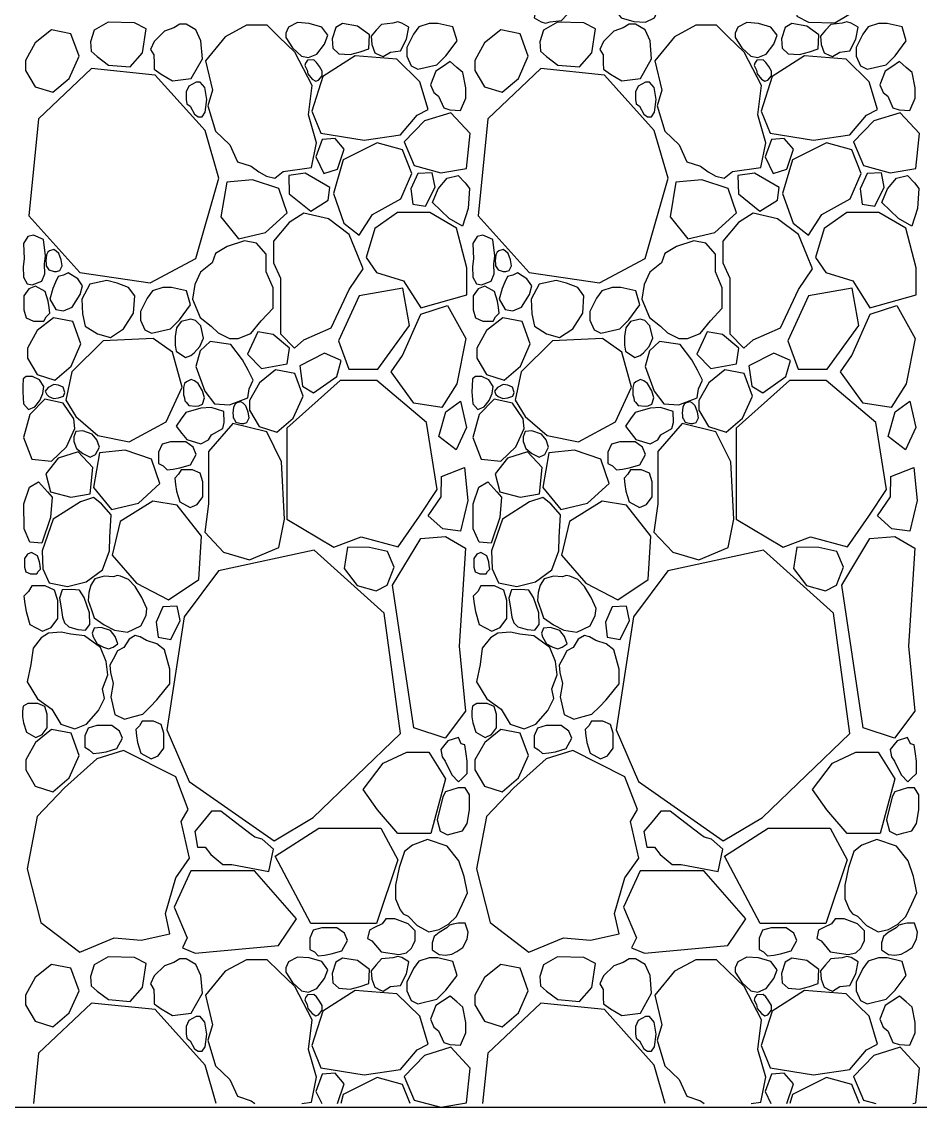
# Model space of a CAD drawing. Header units: millimetres. Extents: x 10227 to 13232, y 2 to 9351.
# Drawn here: x 11478.7 to 11655.2, y 6530.6 to 6743.6 of the extents above; entities that cross this region are included whole.
import ezdxf

# ---------------------------------------------------------------- set-up
doc = ezdxf.new("R2010")
doc.units = ezdxf.units.MM
doc.layers.add('A-WALL-FULL-EXTR', color=1, linetype='Continuous')
doc.layers.add('RETINO', color=20, linetype='Continuous')

msp = doc.modelspace()

# ---------------------------------------------------------------- linework, layer by layer
at = {"layer": 'A-WALL-FULL-EXTR', "ltscale": 0.1}
msp.add_line((11308.18, 6530.6), (12008.18, 6530.6), dxfattribs=at)
at = {"layer": 'RETINO'}
for points in [[(11582.96, 6749.28), (11580.99, 6749.03), (11579.82, 6746.77), (11579.34, 6744.42), (11580.71, 6743.59), (11581.55, 6743.34), (11582.49, 6743.61), (11584.75, 6743.84), (11585.76, 6744.98), (11586.75, 6746.19), (11586.61, 6747.82), (11586.05, 6749.4), (11584.92, 6749.94), (11584.42, 6750.16), (11582.96, 6749.28)], [(11602.18, 6748.44), (11600.42, 6750.11), (11599.07, 6750.37), (11597.4, 6749.67), (11595.9, 6747.71), (11595.29, 6745.94), (11596.47, 6744.37), (11598.95, 6743.65), (11601.22, 6743.51), (11602.97, 6744.38), (11603.53, 6745.6), (11603.5, 6746.45), (11602.18, 6748.44)], [(11631.67, 6749.44), (11630.96, 6744.74), (11633.23, 6743.56), (11638.39, 6743.43)], [(11638.39, 6743.43), (11641.14, 6745.01)], [(11495.71, 6743.52), (11492.96, 6741.94)], [(11502.43, 6737.51), (11503.14, 6742.21), (11500.87, 6743.39), (11495.71, 6743.52)], [(11508.34, 6732.03), (11512.02, 6732.49), (11514.2, 6736.36), (11513.92, 6739.85), (11512.94, 6742.03), (11511.03, 6743.14), (11509.78, 6743.12), (11508.61, 6742.44), (11506.75, 6741.74), (11504.76, 6739.77), (11504.05, 6738.2), (11504.67, 6737.14), (11504.71, 6735.46), (11504.74, 6734.31), (11506.09, 6733.31), (11508.34, 6732.03)], [(11530.07, 6714.24), (11535.62, 6715.01), (11536.6, 6719.88), (11535.03, 6725.35), (11535.76, 6731.13), (11532.36, 6737.67), (11529.24, 6740.69), (11526.92, 6742.93), (11522.85, 6742.93), (11518.68, 6740.69), (11514.8, 6735.97), (11516.17, 6730.19), (11515.26, 6727.15), (11516.78, 6722.13), (11519.59, 6719.47), (11521.13, 6716.16), (11523.77, 6715.29), (11525.29, 6714.15), (11526.81, 6713.34), (11528.43, 6712.95), (11530.07, 6714.24)], [(11531.92, 6738.51), (11533.69, 6736.84), (11535.03, 6736.58), (11536.7, 6737.28), (11538.21, 6739.24), (11538.81, 6741), (11537.63, 6742.58), (11535.15, 6743.3), (11532.88, 6743.44), (11531.13, 6742.57), (11530.57, 6741.35), (11530.6, 6740.5), (11531.92, 6738.51)], [(11540.42, 6742.5), (11539.68, 6740.26), (11539.83, 6738.42)], [(11541.73, 6743.25), (11540.42, 6742.5)], [(11546.86, 6738.3), (11547.05, 6741.04), (11544.66, 6742.77), (11541.73, 6743.25)], [(11551.14, 6737.67), (11553.11, 6737.92), (11554.29, 6740.18), (11554.76, 6742.53), (11553.39, 6743.36), (11552.56, 6743.6), (11551.62, 6743.34), (11549.35, 6743.11), (11548.34, 6741.97), (11547.35, 6740.76), (11547.5, 6739.13), (11548.05, 6737.55), (11549.18, 6737.01), (11549.68, 6736.79), (11551.14, 6737.67)], [(11556.53, 6734.31), (11560.23, 6735.19), (11562.03, 6736.95), (11564.21, 6739.87), (11563.37, 6742.6), (11560.46, 6743.3), (11558.75, 6743.3), (11556.72, 6742.64), (11555.65, 6741.2), (11554.37, 6738.55), (11554.37, 6736.86), (11555.21, 6734.94), (11556.53, 6734.31)], [(11583.94, 6743.52), (11581.19, 6741.94)], [(11590.66, 6737.51), (11591.37, 6742.21), (11589.1, 6743.39), (11583.94, 6743.52)], [(11596.57, 6732.03), (11600.25, 6732.49), (11602.42, 6736.36), (11602.15, 6739.85), (11601.17, 6742.03), (11599.25, 6743.14), (11598.01, 6743.12), (11596.84, 6742.44), (11594.98, 6741.74), (11592.99, 6739.77), (11592.28, 6738.2), (11592.89, 6737.14), (11592.93, 6735.46), (11592.96, 6734.31), (11594.32, 6733.31), (11596.57, 6732.03)], [(11618.3, 6714.24), (11623.85, 6715.01), (11624.83, 6719.88), (11623.26, 6725.35), (11623.98, 6731.13), (11620.58, 6737.67), (11617.46, 6740.69), (11615.14, 6742.93), (11611.08, 6742.93), (11606.9, 6740.69), (11603.03, 6735.97), (11604.4, 6730.19), (11603.49, 6727.15), (11605, 6722.13), (11607.81, 6719.47), (11609.35, 6716.16), (11611.99, 6715.29), (11613.51, 6714.15), (11615.03, 6713.34), (11616.66, 6712.95), (11618.3, 6714.24)], [(11620.15, 6738.51), (11621.91, 6736.84), (11623.26, 6736.58), (11624.93, 6737.28), (11626.43, 6739.24), (11627.04, 6741), (11625.86, 6742.58), (11623.38, 6743.3), (11621.11, 6743.44), (11619.36, 6742.57), (11618.8, 6741.35), (11618.83, 6740.5), (11620.15, 6738.51)], [(11628.65, 6742.5), (11627.9, 6740.26), (11628.05, 6738.42)], [(11629.96, 6743.25), (11628.65, 6742.5)], [(11635.09, 6738.3), (11635.28, 6741.04), (11632.88, 6742.77), (11629.96, 6743.25)], [(11639.37, 6737.67), (11641.34, 6737.92), (11642.51, 6740.18), (11642.99, 6742.53), (11641.62, 6743.36), (11640.78, 6743.6), (11639.84, 6743.34), (11637.58, 6743.11), (11636.57, 6741.97), (11635.58, 6740.76), (11635.72, 6739.13), (11636.28, 6737.55), (11637.4, 6737.01), (11637.91, 6736.79), (11639.37, 6737.67)], [(11644.76, 6734.31), (11648.46, 6735.19), (11650.26, 6736.95), (11652.43, 6739.87), (11651.6, 6742.6), (11648.69, 6743.3), (11646.98, 6743.3), (11644.95, 6742.64), (11643.88, 6741.2), (11642.59, 6738.55), (11642.59, 6736.86), (11643.44, 6734.94), (11644.76, 6734.31)], [(11481.36, 6730.87), (11484.84, 6729.77), (11488.04, 6732.51), (11489.98, 6736.88), (11488.39, 6741.28), (11484.58, 6742.02), (11481.4, 6739.47), (11479.49, 6736.03), (11479.49, 6734.08), (11481.36, 6730.87)], [(11492.96, 6741.94), (11492.21, 6739.7), (11492.36, 6737.85)], [(11569.58, 6730.87), (11573.07, 6729.77), (11576.26, 6732.51), (11578.21, 6736.88), (11576.62, 6741.28), (11572.8, 6742.02), (11569.62, 6739.47), (11567.72, 6736.03), (11567.72, 6734.08), (11569.58, 6730.87)], [(11581.19, 6741.94), (11580.44, 6739.7), (11580.59, 6737.85)], [(11539.83, 6738.42), (11541.01, 6737.35)], [(11541.01, 6737.35), (11543.22, 6737.18), (11545.22, 6737.7), (11546.86, 6738.3)], [(11628.05, 6738.42), (11629.24, 6737.35)], [(11629.24, 6737.35), (11631.45, 6737.18), (11633.44, 6737.7), (11635.09, 6738.3)], [(11492.36, 6737.85), (11493.55, 6736.78)], [(11493.55, 6736.78), (11495.76, 6735.12), (11500.02, 6734.79), (11502.43, 6737.51)], [(11534.93, 6733.37), (11535.75, 6732.38), (11536.46, 6731.95), (11536.98, 6732.14), (11537.72, 6733.03), (11537.72, 6733.95), (11537.23, 6734.83), (11536.62, 6735.65), (11536.1, 6736.12), (11534.83, 6736.07), (11534.45, 6735.51), (11534.34, 6735.04), (11534.77, 6734.15), (11534.93, 6733.37)], [(11535.73, 6726.09), (11537.46, 6721.77), (11545.96, 6720.36), (11553.09, 6721.42), (11556.38, 6725.27), (11558.55, 6726.39), (11556.91, 6731.85), (11552.4, 6736.25), (11544.18, 6736.9), (11537.85, 6732.89), (11535.73, 6726.09)], [(11580.59, 6737.85), (11581.77, 6736.78)], [(11581.77, 6736.78), (11583.99, 6735.12), (11588.25, 6734.79), (11590.66, 6737.51)], [(11623.15, 6733.37), (11623.97, 6732.38), (11624.68, 6731.95), (11625.21, 6732.14), (11625.94, 6733.03), (11625.94, 6733.95), (11625.45, 6734.83), (11624.84, 6735.65), (11624.33, 6736.12), (11623.06, 6736.07), (11622.68, 6735.51), (11622.57, 6735.04), (11623, 6734.15), (11623.15, 6733.37)], [(11623.96, 6726.09), (11625.68, 6721.77), (11634.19, 6720.36), (11641.32, 6721.42), (11644.6, 6725.27), (11646.78, 6726.39), (11645.14, 6731.85), (11640.63, 6736.25), (11632.41, 6736.9), (11626.08, 6732.89), (11623.96, 6726.09)], [(11514.72, 6722.29), (11504.91, 6733.16), (11492.46, 6734.43), (11482, 6724.59), (11480.1, 6705.54), (11490.14, 6694.42), (11503.96, 6692.41), (11512.95, 6697.15), (11517.41, 6712.94), (11514.72, 6722.29)], [(11564.89, 6726.19), (11565.94, 6728.63), (11565.94, 6730.63), (11565.34, 6733.67), (11564.18, 6734.67), (11562.89, 6735.79), (11561.35, 6734.79), (11560.05, 6733.95), (11558.99, 6731.27), (11559.66, 6729.71), (11560.59, 6729.03), (11561.59, 6726.73), (11562.77, 6726.32), (11564.89, 6726.19)], [(11602.94, 6722.29), (11593.14, 6733.16), (11580.69, 6734.43), (11570.23, 6724.59), (11568.33, 6705.54), (11578.36, 6694.42), (11592.19, 6692.41), (11601.18, 6697.15), (11605.64, 6712.94), (11602.94, 6722.29)], [(11653.12, 6726.19), (11654.17, 6728.63), (11654.17, 6730.63), (11653.57, 6733.67), (11652.41, 6734.67), (11651.12, 6735.79), (11649.57, 6734.79), (11648.27, 6733.95), (11647.22, 6731.27), (11647.89, 6729.71), (11648.82, 6729.03), (11649.81, 6726.73), (11651, 6726.32), (11653.12, 6726.19)], [(11511.78, 6727.04), (11512.67, 6725.49), (11513.38, 6724.98), (11514.18, 6724.98), (11514.75, 6725.89), (11515.09, 6728.35), (11514.69, 6730.73), (11513.78, 6731.79), (11512.98, 6731.79), (11511.52, 6731.01), (11511.01, 6729.84), (11511.01, 6728.38), (11511.15, 6727.54), (11511.78, 6727.04)], [(11600.01, 6727.04), (11600.89, 6725.49), (11601.61, 6724.98), (11602.41, 6724.98), (11602.98, 6725.89), (11603.32, 6728.35), (11602.92, 6730.73), (11602.01, 6731.79), (11601.21, 6731.79), (11599.75, 6731.01), (11599.24, 6729.84), (11599.24, 6728.38), (11599.38, 6727.54), (11600.01, 6727.04)], [(11561.06, 6714), (11566.08, 6714.84), (11566.79, 6721.66), (11563.01, 6725.77), (11557.81, 6724.15), (11553.86, 6720.04), (11555.79, 6715.4), (11561.06, 6714)], [(11649.29, 6714), (11654.31, 6714.84), (11655.02, 6721.66), (11651.23, 6725.77), (11646.04, 6724.15), (11642.08, 6720.04), (11644.02, 6715.4), (11649.29, 6714)], [(11540.25, 6720.7), (11537.73, 6720.49), (11536.51, 6717.12), (11538.05, 6713.85), (11540.75, 6714.67), (11542.07, 6718.63), (11540.25, 6720.7)], [(11547.63, 6705.79), (11553.15, 6708.9), (11555.34, 6713.85), (11553.5, 6718.46), (11548.55, 6719.84), (11541.88, 6716.5), (11539.93, 6709.94), (11542, 6704.07), (11544.99, 6701.76), (11547.63, 6705.79)], [(11628.47, 6720.7), (11625.96, 6720.49), (11624.73, 6717.12), (11626.28, 6713.85), (11628.98, 6714.67), (11630.29, 6718.63), (11628.47, 6720.7)], [(11635.86, 6705.79), (11641.38, 6708.9), (11643.56, 6713.85), (11641.72, 6718.46), (11636.78, 6719.84), (11630.11, 6716.5), (11628.15, 6709.94), (11630.22, 6704.07), (11633.21, 6701.76), (11635.86, 6705.79)], [(11524.05, 6712.62), (11518.98, 6712.11), (11517.82, 6705.35), (11521.32, 6701), (11526.61, 6702.27), (11530.83, 6706.11), (11529.21, 6710.87), (11524.05, 6712.62)], [(11538.91, 6708.6), (11539.22, 6711.1), (11534.4, 6713.92), (11531.16, 6713.42), (11531.22, 6709.84), (11535.47, 6706.43), (11538.91, 6708.6)], [(11555.54, 6707.84), (11558.03, 6707.44), (11559.89, 6711.15), (11559.31, 6713.97), (11556.49, 6713.81), (11555.16, 6710.83), (11555.54, 6707.84)], [(11566.37, 6706.94), (11565.29, 6703.5), (11562.67, 6704.99), (11559.42, 6708.16), (11560.5, 6710.83), (11562.26, 6712.91), (11564.43, 6713.45), (11565.78, 6712), (11566.68, 6710.91), (11566.37, 6706.94)], [(11612.27, 6712.62), (11607.2, 6712.11), (11606.04, 6705.35), (11609.55, 6701), (11614.84, 6702.27), (11619.06, 6706.11), (11617.44, 6710.87), (11612.27, 6712.62)], [(11627.14, 6708.6), (11627.45, 6711.1), (11622.62, 6713.92), (11619.38, 6713.42), (11619.45, 6709.84), (11623.7, 6706.43), (11627.14, 6708.6)], [(11643.77, 6707.84), (11646.26, 6707.44), (11648.11, 6711.15), (11647.54, 6713.97), (11644.72, 6713.81), (11643.39, 6710.83), (11643.77, 6707.84)], [(11654.6, 6706.94), (11653.51, 6703.5), (11650.89, 6704.99), (11647.64, 6708.16), (11648.73, 6710.83), (11650.49, 6712.91), (11652.66, 6713.45), (11654.01, 6712), (11654.91, 6710.91), (11654.6, 6706.94)], [(11534.11, 6681.23), (11539.48, 6683.54), (11543.02, 6691.1), (11545.81, 6695.12), (11544.65, 6697.91), (11543.01, 6701.86), (11538.94, 6704.92), (11534.11, 6706.08), (11531.25, 6704.24), (11528.19, 6700.57), (11528.19, 6696.28), (11529.55, 6693.28), (11529.55, 6690.28), (11529.55, 6685.31), (11529.55, 6682.39), (11532.27, 6679.59), (11534.11, 6681.23)], [(11553.73, 6692.79), (11557.07, 6687.48), (11566.13, 6690), (11566.13, 6695.32), (11564.08, 6703.09), (11558.84, 6706.16), (11552.5, 6706.16), (11548.08, 6703.02), (11546.37, 6697.36), (11548.42, 6694.43), (11553.73, 6692.79)], [(11622.33, 6681.23), (11627.71, 6683.54), (11631.24, 6691.1), (11634.03, 6695.12), (11632.88, 6697.91), (11631.24, 6701.86), (11627.16, 6704.92), (11622.33, 6706.08), (11619.48, 6704.24), (11616.42, 6700.57), (11616.42, 6696.28), (11617.78, 6693.28), (11617.78, 6690.28), (11617.78, 6685.31), (11617.78, 6682.39), (11620.5, 6679.59), (11622.33, 6681.23)], [(11641.96, 6692.79), (11645.29, 6687.48), (11654.35, 6690), (11654.35, 6695.32), (11652.31, 6703.09), (11647.06, 6706.16), (11640.73, 6706.16), (11636.3, 6703.02), (11634.6, 6697.36), (11636.64, 6694.43), (11641.96, 6692.79)], [(11479, 6695.59), (11479.11, 6693.51), (11479.81, 6692.22), (11480.77, 6692.02), (11482.7, 6692.73), (11483.28, 6694.12), (11483.19, 6696.06), (11483.38, 6697.7), (11483.02, 6700.87), (11481.04, 6701.76), (11479.96, 6701.49), (11479.1, 6700.11), (11479.22, 6697.07), (11479, 6695.59)], [(11513.76, 6685.58), (11515.92, 6683.87), (11517.33, 6682.58), (11519.55, 6681.49), (11521.24, 6681.49), (11523.7, 6682.42), (11525.75, 6684.92), (11528.08, 6687.44), (11528.08, 6691.39), (11526.72, 6694.56), (11526.72, 6697.99), (11524.85, 6700.18), (11522.46, 6700.62), (11519.06, 6699.51), (11516.8, 6698.12), (11516.14, 6696.28), (11513.86, 6694.48), (11512.75, 6692.07), (11512.26, 6689.17), (11513.76, 6685.58)], [(11567.22, 6695.59), (11567.34, 6693.51), (11568.03, 6692.22), (11569, 6692.02), (11570.92, 6692.73), (11571.51, 6694.12), (11571.42, 6696.06), (11571.6, 6697.7), (11571.24, 6700.87), (11569.26, 6701.76), (11568.19, 6701.49), (11567.33, 6700.11), (11567.44, 6697.07), (11567.22, 6695.59)], [(11601.98, 6685.58), (11604.15, 6683.87), (11605.56, 6682.58), (11607.78, 6681.49), (11609.47, 6681.49), (11611.93, 6682.42), (11613.98, 6684.92), (11616.3, 6687.44), (11616.3, 6691.39), (11614.95, 6694.56), (11614.95, 6697.99), (11613.08, 6700.18), (11610.69, 6700.62), (11607.29, 6699.51), (11605.02, 6698.12), (11604.37, 6696.28), (11602.08, 6694.48), (11600.98, 6692.07), (11600.49, 6689.17), (11601.98, 6685.58)], [(11484.03, 6694.93), (11485.08, 6694.64), (11485.57, 6694.64), (11486.21, 6694.82), (11486.65, 6695.74), (11486.48, 6696.88), (11486.01, 6698.14), (11485.5, 6698.62), (11485.01, 6698.9), (11484.21, 6698.69), (11483.87, 6698.42), (11483.59, 6697.86), (11483.52, 6697.25), (11483.45, 6696.68), (11483.52, 6696.19), (11483.52, 6695.73), (11483.68, 6695.51), (11484.03, 6694.93)], [(11572.26, 6694.93), (11573.3, 6694.64), (11573.8, 6694.64), (11574.44, 6694.82), (11574.88, 6695.74), (11574.71, 6696.88), (11574.24, 6698.14), (11573.72, 6698.62), (11573.24, 6698.9), (11572.44, 6698.69), (11572.1, 6698.42), (11571.82, 6697.86), (11571.75, 6697.25), (11571.68, 6696.68), (11571.75, 6696.19), (11571.75, 6695.73), (11571.9, 6695.51), (11572.26, 6694.93)], [(11484.85, 6691.3), (11484.28, 6689.2), (11485.41, 6687.16), (11486.92, 6686.92), (11488.63, 6687.6), (11490.2, 6690.1), (11490.66, 6691.8), (11489.72, 6693.2), (11487.86, 6694.37), (11486.95, 6693.89), (11485.9, 6693.63), (11485.36, 6692.51), (11484.85, 6691.3)], [(11573.08, 6691.3), (11572.51, 6689.2), (11573.64, 6687.16), (11575.15, 6686.92), (11576.85, 6687.6), (11578.43, 6690.1), (11578.88, 6691.8), (11577.94, 6693.2), (11576.08, 6694.37), (11575.18, 6693.89), (11574.13, 6693.63), (11573.59, 6692.51), (11573.08, 6691.3)], [(11483.93, 6688.76), (11483.35, 6690.69), (11481.45, 6691.74), (11480.15, 6691.18), (11479.14, 6689.81), (11479.14, 6687.07), (11479.62, 6685.5), (11481.05, 6684.87), (11483.08, 6684.87), (11483.56, 6685.69), (11484.25, 6686.41), (11484.13, 6687.56), (11483.93, 6688.76)], [(11498.73, 6683.37), (11500.7, 6686.46), (11500.91, 6689.86), (11499.71, 6691.44), (11497.49, 6692.35), (11495.45, 6692.83), (11492.12, 6692.13), (11490.54, 6689.21), (11490.69, 6686.31), (11491.21, 6683.85), (11493.59, 6682.4), (11496.14, 6681.65), (11498.73, 6683.37)], [(11504.23, 6682.5), (11507.92, 6683.38), (11509.73, 6685.14), (11511.9, 6688.05), (11511.07, 6690.79), (11508.16, 6691.49), (11506.44, 6691.49), (11504.42, 6690.83), (11503.35, 6689.39), (11502.06, 6686.74), (11502.06, 6685.05), (11502.91, 6683.13), (11504.23, 6682.5)], [(11542.97, 6675.45), (11548.69, 6675.45), (11554.87, 6683.98), (11553.57, 6691.33), (11545.02, 6689.82), (11540.94, 6681)], [(11572.16, 6688.76), (11571.57, 6690.69), (11569.68, 6691.74), (11568.38, 6691.18), (11567.36, 6689.81), (11567.36, 6687.07), (11567.85, 6685.5), (11569.28, 6684.87), (11571.31, 6684.87), (11571.79, 6685.69), (11572.48, 6686.41), (11572.35, 6687.56), (11572.16, 6688.76)], [(11586.96, 6683.37), (11588.93, 6686.46), (11589.14, 6689.86), (11587.94, 6691.44), (11585.72, 6692.35), (11583.68, 6692.83), (11580.34, 6692.13), (11578.77, 6689.21), (11578.92, 6686.31), (11579.44, 6683.85), (11581.81, 6682.4), (11584.36, 6681.65), (11586.96, 6683.37)], [(11592.45, 6682.5), (11596.15, 6683.38), (11597.95, 6685.14), (11600.13, 6688.05), (11599.3, 6690.79), (11596.38, 6691.49), (11594.67, 6691.49), (11592.64, 6690.83), (11591.57, 6689.39), (11590.29, 6686.74), (11590.29, 6685.05), (11591.13, 6683.13), (11592.45, 6682.5)], [(11631.19, 6675.45), (11636.92, 6675.45), (11643.09, 6683.98), (11641.79, 6691.33), (11633.25, 6689.82), (11629.17, 6681)], [(11555.73, 6668.74), (11551.3, 6674.91), (11553.52, 6678.1), (11557.12, 6686.22), (11562.35, 6687.96), (11565.96, 6681.45), (11564.16, 6672.56)], [(11643.96, 6668.74), (11639.52, 6674.91), (11641.75, 6678.1), (11645.35, 6686.22), (11650.58, 6687.96), (11654.18, 6681.45), (11652.38, 6672.56)], [(11481.74, 6674.4), (11485.23, 6673.29), (11488.42, 6676.03), (11490.37, 6680.4), (11488.78, 6684.8), (11484.96, 6685.54), (11481.79, 6683), (11479.88, 6679.55), (11479.88, 6677.6), (11481.74, 6674.4)], [(11514.45, 6681.54), (11513.87, 6683.92), (11512.85, 6684.98), (11511.95, 6685.27), (11510.05, 6684.8), (11509.11, 6683.56), (11508.87, 6681.86), (11508.87, 6680.13), (11509.09, 6678.97), (11510.86, 6677.74), (11511.94, 6678.12), (11512.58, 6678.64), (11513.69, 6679.87), (11514.45, 6681.54)], [(11569.97, 6674.4), (11573.46, 6673.29), (11576.65, 6676.03), (11578.59, 6680.4), (11577, 6684.8), (11573.19, 6685.54), (11570.01, 6683), (11568.11, 6679.55), (11568.11, 6677.6), (11569.97, 6674.4)], [(11602.68, 6681.54), (11602.09, 6683.92), (11601.08, 6684.98), (11600.18, 6685.27), (11598.27, 6684.8), (11597.34, 6683.56), (11597.1, 6681.86), (11597.09, 6680.13), (11597.31, 6678.97), (11599.09, 6677.74), (11600.17, 6678.12), (11600.8, 6678.64), (11601.92, 6679.87), (11602.68, 6681.54)], [(11525.12, 6682.79), (11523.09, 6678.39), (11525.82, 6675.55), (11530.87, 6676.5), (11531.29, 6679.58), (11528.09, 6682.27), (11525.12, 6682.79)], [(11613.35, 6682.79), (11611.32, 6678.39), (11614.04, 6675.55), (11619.1, 6676.5), (11619.52, 6679.58), (11616.32, 6682.27), (11613.35, 6682.79)], [(11508.33, 6678.78), (11504.54, 6681.47), (11494.73, 6680.98), (11488.59, 6674.9), (11487.41, 6669.36), (11489.34, 6666.13), (11493.69, 6662.44), (11499.86, 6661.19), (11507.11, 6665.12), (11510.25, 6671.92), (11508.33, 6678.78)], [(11522.08, 6677.25), (11519.78, 6680.28), (11515.75, 6680.89), (11513.8, 6679.06), (11512.91, 6675.97), (11514.7, 6671.12), (11516.58, 6668.66), (11519.52, 6668.47), (11523.13, 6669.8), (11523.42, 6671.57), (11524.18, 6673.3), (11523.21, 6675.24), (11522.08, 6677.25)], [(11540.94, 6681), (11542.97, 6675.45)], [(11596.56, 6678.78), (11592.77, 6681.47), (11582.96, 6680.98), (11576.82, 6674.9), (11575.64, 6669.36), (11577.57, 6666.13), (11581.91, 6662.44), (11588.09, 6661.19), (11595.34, 6665.12), (11598.47, 6671.92), (11596.56, 6678.78)], [(11610.3, 6677.25), (11608.01, 6680.28), (11603.98, 6680.89), (11602.03, 6679.06), (11601.14, 6675.97), (11602.93, 6671.12), (11604.8, 6668.66), (11607.75, 6668.47), (11611.35, 6669.8), (11611.65, 6671.57), (11612.41, 6673.3), (11611.44, 6675.24), (11610.3, 6677.25)], [(11629.17, 6681), (11631.19, 6675.45)], [(11533.86, 6672.09), (11536.01, 6670.77), (11540.58, 6673.99), (11541.46, 6677.15), (11538.17, 6678.58), (11533.31, 6676.12), (11533.86, 6672.09)], [(11622.09, 6672.09), (11624.24, 6670.77), (11628.8, 6673.99), (11629.69, 6677.15), (11626.4, 6678.58), (11621.54, 6676.12), (11622.09, 6672.09)], [(11525.36, 6664.17), (11528.84, 6663.06), (11532.04, 6665.8), (11533.98, 6670.17), (11532.39, 6674.57), (11528.58, 6675.31), (11525.4, 6672.77), (11523.49, 6669.32), (11523.49, 6667.37), (11525.36, 6664.17)], [(11613.58, 6664.17), (11617.07, 6663.06), (11620.27, 6665.8), (11622.21, 6670.17), (11620.62, 6674.57), (11616.81, 6675.31), (11613.63, 6672.77), (11611.72, 6669.32), (11611.72, 6667.37), (11613.58, 6664.17)], [(11479.11, 6668.67), (11480.04, 6667.53), (11481.32, 6668.03), (11482.28, 6669.32), (11482.86, 6670.66), (11483.09, 6672.06), (11482.23, 6673.34), (11480.87, 6674), (11479.62, 6674), (11479.04, 6673.52), (11478.95, 6672.12), (11478.92, 6671.02), (11479.11, 6668.67)], [(11484.97, 6669.68), (11485.98, 6669.81), (11486.96, 6670.17), (11487.2, 6670.89), (11486.88, 6671.91), (11485.98, 6672.32), (11485.04, 6672.43), (11483.9, 6671.83), (11483.34, 6671.13), (11483.63, 6670.5), (11484.07, 6670.08), (11484.97, 6669.68)], [(11511.56, 6668.34), (11512.9, 6668.18), (11513.51, 6668.27), (11514.26, 6668.6), (11514.63, 6669.81), (11514.21, 6671.19), (11513.4, 6672.64), (11512.68, 6673.14), (11512.03, 6673.4), (11511.09, 6672.99), (11510.72, 6672.6), (11510.48, 6671.86), (11510.51, 6671.09), (11510.53, 6670.38), (11510.71, 6669.79), (11510.79, 6669.23), (11511.02, 6668.98), (11511.56, 6668.34)], [(11552.63, 6640.55), (11556.86, 6646.58), (11560.33, 6651.82), (11558.23, 6664.99), (11548.48, 6673.23), (11541.24, 6673.23), (11530.78, 6663.86), (11530.78, 6646.03), (11540.03, 6640.49), (11545.37, 6642.55), (11552.63, 6640.55)], [(11564.16, 6672.56), (11561.24, 6667.91)], [(11567.33, 6668.67), (11568.27, 6667.53), (11569.55, 6668.03), (11570.5, 6669.32), (11571.08, 6670.66), (11571.32, 6672.06), (11570.46, 6673.34), (11569.1, 6674), (11567.85, 6674), (11567.27, 6673.52), (11567.18, 6672.12), (11567.14, 6671.02), (11567.33, 6668.67)], [(11573.19, 6669.68), (11574.21, 6669.81), (11575.19, 6670.17), (11575.42, 6670.89), (11575.11, 6671.91), (11574.21, 6672.32), (11573.27, 6672.43), (11572.13, 6671.83), (11571.57, 6671.13), (11571.86, 6670.5), (11572.29, 6670.08), (11573.19, 6669.68)], [(11599.79, 6668.34), (11601.12, 6668.18), (11601.74, 6668.27), (11602.48, 6668.6), (11602.86, 6669.81), (11602.43, 6671.19), (11601.63, 6672.64), (11600.91, 6673.14), (11600.25, 6673.4), (11599.31, 6672.99), (11598.95, 6672.6), (11598.7, 6671.86), (11598.74, 6671.09), (11598.75, 6670.38), (11598.93, 6669.79), (11599.02, 6669.23), (11599.25, 6668.98), (11599.79, 6668.34)], [(11640.86, 6640.55), (11645.09, 6646.58), (11648.56, 6651.82), (11646.46, 6664.99), (11636.71, 6673.23), (11629.47, 6673.23), (11619, 6663.86), (11619, 6646.03), (11628.26, 6640.49), (11633.59, 6642.55), (11640.86, 6640.55)], [(11652.38, 6672.56), (11649.46, 6667.91)], [(11486.86, 6668.75), (11483.29, 6669.56), (11480.34, 6666.56), (11479.07, 6662.05), (11480.72, 6657.8), (11484.58, 6657.37), (11487.53, 6660.18), (11489.15, 6663.77), (11488.98, 6665.71), (11486.86, 6668.75)], [(11518.44, 6667.12), (11515.91, 6667.95), (11513.92, 6667.77), (11510.94, 6666.91), (11510.05, 6665.67), (11509.05, 6664.28), (11510.18, 6662.83), (11511.13, 6661.61), (11513.89, 6660.79), (11515.38, 6661.6), (11515.98, 6662.58), (11518.19, 6663.78), (11518.49, 6664.99), (11518.44, 6667.12)], [(11520.78, 6665.07), (11521.82, 6664.78), (11522.32, 6664.78), (11522.95, 6664.96), (11523.4, 6665.87), (11523.22, 6667.02), (11522.76, 6668.27), (11522.24, 6668.76), (11521.75, 6669.04), (11520.95, 6668.83), (11520.62, 6668.56), (11520.33, 6668), (11520.27, 6667.38), (11520.2, 6666.82), (11520.27, 6666.33), (11520.27, 6665.87), (11520.42, 6665.64), (11520.78, 6665.07)], [(11561.24, 6667.91), (11555.73, 6668.74)], [(11564.06, 6659.61), (11560.66, 6662.2), (11562.03, 6667.07), (11564.91, 6669.19), (11566.07, 6664.01), (11564.06, 6659.61)], [(11575.09, 6668.75), (11571.52, 6669.56), (11568.56, 6666.56), (11567.29, 6662.05), (11568.94, 6657.8), (11572.81, 6657.37), (11575.76, 6660.18), (11577.37, 6663.77), (11577.21, 6665.71), (11575.09, 6668.75)], [(11606.66, 6667.12), (11604.14, 6667.95), (11602.15, 6667.77), (11599.17, 6666.91), (11598.28, 6665.67), (11597.28, 6664.28), (11598.4, 6662.83), (11599.35, 6661.61), (11602.12, 6660.79), (11603.61, 6661.6), (11604.2, 6662.58), (11606.42, 6663.78), (11606.72, 6664.99), (11606.66, 6667.12)], [(11609, 6665.07), (11610.05, 6664.78), (11610.54, 6664.78), (11611.18, 6664.96), (11611.62, 6665.87), (11611.45, 6667.02), (11610.98, 6668.27), (11610.47, 6668.76), (11609.98, 6669.04), (11609.18, 6668.83), (11608.84, 6668.56), (11608.56, 6668), (11608.49, 6667.38), (11608.42, 6666.82), (11608.49, 6666.33), (11608.49, 6665.87), (11608.65, 6665.64), (11609, 6665.07)], [(11649.46, 6667.91), (11643.96, 6668.74)], [(11652.28, 6659.61), (11648.89, 6662.2), (11650.26, 6667.07), (11653.14, 6669.19), (11654.3, 6664.01), (11652.28, 6659.61)], [(11523.44, 6638), (11529.23, 6640.47), (11530.31, 6646.03), (11529.77, 6657.26), (11526.84, 6663.13), (11520.19, 6664.77), (11515.38, 6659.3), (11515.38, 6649.01), (11514.66, 6643.43), (11518.38, 6639.55), (11523.44, 6638)], [(11611.66, 6638), (11617.46, 6640.47), (11618.53, 6646.03), (11617.99, 6657.26), (11615.06, 6663.13), (11608.42, 6664.77), (11603.61, 6659.3), (11603.61, 6649.01), (11602.88, 6643.43), (11606.6, 6639.55), (11611.66, 6638)], [(11489.48, 6659.85), (11490.71, 6658.88), (11492.15, 6658.18), (11493.19, 6658.7), (11493.98, 6660.14), (11493.47, 6661.56), (11492.58, 6662.71), (11490.7, 6663.32), (11489.33, 6663.19), (11488.95, 6662.19), (11488.96, 6661.27), (11489.48, 6659.85)], [(11577.71, 6659.85), (11578.93, 6658.88), (11580.37, 6658.18), (11581.42, 6658.7), (11582.2, 6660.14), (11581.7, 6661.56), (11580.8, 6662.71), (11578.93, 6663.32), (11577.56, 6663.19), (11577.18, 6662.19), (11577.18, 6661.27), (11577.71, 6659.85)], [(11499.07, 6659.52), (11494, 6659.01), (11492.84, 6652.25), (11496.35, 6647.9), (11501.64, 6649.17), (11505.85, 6653), (11504.24, 6657.77), (11499.07, 6659.52)], [(11509.8, 6656.05), (11511.88, 6656.68), (11513.01, 6658.72), (11512.41, 6660.12), (11510.93, 6661.21), (11507.97, 6661.21), (11506.29, 6660.7), (11505.6, 6659.16), (11505.6, 6656.96), (11506.49, 6656.45), (11507.27, 6655.7), (11508.5, 6655.84), (11509.8, 6656.05)], [(11587.3, 6659.52), (11582.23, 6659.01), (11581.07, 6652.25), (11584.57, 6647.9), (11589.86, 6649.17), (11594.08, 6653), (11592.46, 6657.77), (11587.3, 6659.52)], [(11598.03, 6656.05), (11600.11, 6656.68), (11601.23, 6658.72), (11600.63, 6660.12), (11599.16, 6661.21), (11596.2, 6661.21), (11594.51, 6660.7), (11593.83, 6659.16), (11593.83, 6656.96), (11594.72, 6656.45), (11595.5, 6655.7), (11596.73, 6655.84), (11598.03, 6656.05)], [(11488.36, 6650.33), (11492.15, 6650.97), (11492.69, 6656.12), (11489.83, 6659.23), (11485.91, 6658), (11483.49, 6654.9), (11484.38, 6651.39), (11488.36, 6650.33)], [(11576.59, 6650.33), (11580.38, 6650.97), (11580.92, 6656.12), (11578.06, 6659.23), (11574.13, 6658), (11571.72, 6654.9), (11572.61, 6651.39), (11576.59, 6650.33)], [(11509.13, 6651.52), (11509.76, 6649.44), (11511.8, 6648.32), (11513.2, 6648.91), (11514.29, 6650.39), (11514.29, 6653.35), (11513.78, 6655.03), (11512.24, 6655.72), (11510.04, 6655.72), (11509.53, 6654.83), (11508.78, 6654.05), (11508.92, 6652.82), (11509.13, 6651.52)], [(11561.08, 6650.4), (11561.15, 6654.41), (11565.65, 6656.14), (11566.35, 6649.64), (11564.91, 6643.68)], [(11597.35, 6651.52), (11597.99, 6649.44), (11600.03, 6648.32), (11601.43, 6648.91), (11602.52, 6650.39), (11602.52, 6653.35), (11602, 6655.03), (11600.46, 6655.72), (11598.27, 6655.72), (11597.76, 6654.83), (11597.01, 6654.05), (11597.14, 6652.82), (11597.35, 6651.52)], [(11649.31, 6650.4), (11649.38, 6654.41), (11653.88, 6656.14), (11654.57, 6649.64), (11653.13, 6643.68)], [(11484.39, 6646.32), (11482.67, 6641.27), (11480.35, 6641.49), (11479.18, 6644.1), (11479.17, 6649), (11480.28, 6652.29), (11482, 6653.32), (11483.81, 6651.39), (11484.71, 6650.3), (11484.39, 6646.32)], [(11572.62, 6646.32), (11570.89, 6641.27), (11568.57, 6641.49), (11567.41, 6644.1), (11567.4, 6649), (11568.51, 6652.29), (11570.23, 6653.32), (11572.03, 6651.39), (11572.93, 6650.3), (11572.62, 6646.32)], [(11496.04, 6642.46), (11496.27, 6646.89), (11494.38, 6649.03), (11492.81, 6650.29), (11490.24, 6649.39), (11484.92, 6645.99), (11482.74, 6639.79), (11482.87, 6636.26), (11484.12, 6633.52), (11487.71, 6632.8), (11491.39, 6633.73), (11494.59, 6636.04), (11495.96, 6639.8), (11496.04, 6642.46)], [(11504.5, 6649.56), (11498.08, 6645.53), (11496.5, 6638.97)], [(11514.05, 6642.66), (11509.24, 6648.75), (11504.5, 6649.56)], [(11561.39, 6644.09), (11558.55, 6646.67), (11561.08, 6650.4)], [(11584.26, 6642.46), (11584.5, 6646.89), (11582.61, 6649.03), (11581.04, 6650.29), (11578.47, 6649.39), (11573.14, 6645.99), (11570.97, 6639.79), (11571.1, 6636.26), (11572.34, 6633.52), (11575.93, 6632.8), (11579.62, 6633.73), (11582.82, 6636.04), (11584.18, 6639.8), (11584.26, 6642.46)], [(11592.72, 6649.56), (11586.31, 6645.53), (11584.73, 6638.97)], [(11602.27, 6642.66), (11597.47, 6648.75), (11592.72, 6649.56)], [(11649.62, 6644.09), (11646.78, 6646.67), (11649.31, 6650.4)], [(11496.5, 6638.97), (11501.25, 6633.48), (11507.58, 6630.18), (11513.5, 6634.19), (11514.05, 6642.66)], [(11561.87, 6603.02), (11555.72, 6605.06), (11551.55, 6633.07), (11557.07, 6642.19), (11561.97, 6642.63), (11565.9, 6640.34), (11564.62, 6621.07)], [(11564.91, 6643.68), (11561.39, 6644.09)], [(11584.73, 6638.97), (11589.48, 6633.48), (11595.81, 6630.18), (11601.73, 6634.19), (11602.27, 6642.66)], [(11650.1, 6603.02), (11643.94, 6605.06), (11639.78, 6633.07), (11645.3, 6642.19), (11650.2, 6642.63), (11654.13, 6640.34), (11652.85, 6621.07)], [(11653.13, 6643.68), (11649.62, 6644.09)], [(11550.56, 6639.68), (11547.02, 6640.47), (11542.71, 6640.53), (11542.03, 6636.35), (11544.6, 6632.98)], [(11638.79, 6639.68), (11635.25, 6640.47), (11630.93, 6640.53), (11630.26, 6636.35), (11632.83, 6632.98)], [(11482.2, 6637.65), (11481.84, 6638.83), (11480.68, 6639.47), (11479.88, 6639.13), (11479.26, 6638.29), (11479.26, 6636.61), (11479.56, 6635.65), (11480.43, 6635.26), (11481.68, 6635.26), (11481.97, 6635.76), (11482.4, 6636.21), (11482.32, 6636.91), (11482.2, 6637.65)], [(11511.61, 6594.53), (11528.27, 6582.88), (11535.94, 6587.46), (11553.1, 6603.96), (11549.9, 6627.56), (11536.17, 6639.93), (11517.39, 6635.89), (11510.6, 6626.84), (11507.21, 6604.64), (11511.61, 6594.53)], [(11550.49, 6633.05), (11551.87, 6636.57), (11550.56, 6639.68)], [(11570.43, 6637.65), (11570.07, 6638.83), (11568.91, 6639.47), (11568.11, 6639.13), (11567.49, 6638.29), (11567.49, 6636.61), (11567.78, 6635.65), (11568.66, 6635.26), (11569.91, 6635.26), (11570.2, 6635.76), (11570.63, 6636.21), (11570.55, 6636.91), (11570.43, 6637.65)], [(11599.84, 6594.53), (11616.5, 6582.88), (11624.17, 6587.46), (11641.33, 6603.96), (11638.13, 6627.56), (11624.4, 6639.93), (11605.62, 6635.89), (11598.83, 6626.84), (11595.43, 6604.64), (11599.84, 6594.53)], [(11638.72, 6633.05), (11640.1, 6636.57), (11638.79, 6639.68)], [(11496.73, 6634.72), (11494.92, 6634.79), (11493.1, 6634.29), (11492.29, 6633.06), (11491.88, 6631.61), (11491.81, 6630.06), (11492.43, 6628.19), (11492.96, 6626.62), (11494.9, 6625.27), (11496.93, 6624.22), (11499.53, 6623.85), (11502.15, 6625.08), (11503.14, 6627.08), (11503.31, 6628.51), (11502.32, 6630.66), (11501, 6632.78), (11499.68, 6634.16), (11498.15, 6634.85), (11497.44, 6634.97), (11496.73, 6634.72)], [(11584.95, 6634.72), (11583.15, 6634.79), (11581.32, 6634.29), (11580.52, 6633.06), (11580.11, 6631.61), (11580.03, 6630.06), (11580.66, 6628.19), (11581.18, 6626.62), (11583.13, 6625.27), (11585.16, 6624.22), (11587.76, 6623.85), (11590.38, 6625.08), (11591.36, 6627.08), (11591.54, 6628.51), (11590.54, 6630.66), (11589.22, 6632.78), (11587.91, 6634.16), (11586.37, 6634.85), (11585.67, 6634.97), (11584.95, 6634.72)], [(11479.59, 6627.86), (11480.35, 6625.36), (11482.79, 6624.01), (11484.48, 6624.73), (11485.79, 6626.5), (11485.79, 6630.05), (11485.17, 6632.07), (11483.32, 6632.9), (11480.69, 6632.9), (11480.07, 6631.83), (11479.17, 6630.9), (11479.34, 6629.42), (11479.59, 6627.86)], [(11487.95, 6624.91), (11489.76, 6624.35), (11491.27, 6624.24), (11492.11, 6625.35), (11492.01, 6627.61), (11490.98, 6630.65), (11490.07, 6632.08), (11488.51, 6632.2), (11486.7, 6632.12), (11486.17, 6630.53), (11486.45, 6628.6), (11486.72, 6626.79), (11487.11, 6625.66), (11487.95, 6624.91)], [(11544.6, 6632.98), (11548.35, 6631.96), (11550.49, 6633.05)], [(11567.81, 6627.86), (11568.57, 6625.36), (11571.02, 6624.01), (11572.71, 6624.73), (11574.01, 6626.5), (11574.01, 6630.05), (11573.39, 6632.07), (11571.54, 6632.9), (11568.91, 6632.9), (11568.3, 6631.83), (11567.4, 6630.9), (11567.56, 6629.42), (11567.81, 6627.86)], [(11576.18, 6624.91), (11577.98, 6624.35), (11579.49, 6624.24), (11580.34, 6625.35), (11580.24, 6627.61), (11579.21, 6630.65), (11578.3, 6632.08), (11576.74, 6632.2), (11574.93, 6632.12), (11574.39, 6630.53), (11574.68, 6628.6), (11574.94, 6626.79), (11575.34, 6625.66), (11576.18, 6624.91)], [(11632.83, 6632.98), (11636.57, 6631.96), (11638.72, 6633.05)], [(11505.5, 6622.82), (11507.99, 6622.42), (11509.84, 6626.13), (11509.27, 6628.95), (11506.45, 6628.79), (11505.12, 6625.81), (11505.5, 6622.82)], [(11593.72, 6622.82), (11596.21, 6622.42), (11598.07, 6626.13), (11597.49, 6628.95), (11594.68, 6628.79), (11593.34, 6625.81), (11593.72, 6622.82)], [(11491.09, 6623.13), (11488.35, 6623.46), (11486.47, 6623.84), (11484.01, 6623.62), (11482.57, 6622.74), (11480.95, 6620.67), (11480.49, 6617.47), (11479.81, 6614.11), (11481.86, 6610.74), (11484.66, 6608.73), (11486.44, 6605.8), (11489.18, 6604.89), (11491.45, 6605.76), (11493.78, 6608.46), (11495, 6610.83), (11494.6, 6612.74), (11495.62, 6615.47), (11495.31, 6618.1), (11494.22, 6620.84), (11491.09, 6623.13)], [(11493.56, 6621.57), (11494.79, 6620.88), (11495.75, 6620.58), (11496.66, 6620.91), (11497.58, 6621.57), (11497.08, 6622.99), (11496.18, 6624.14), (11494.31, 6624.75), (11492.94, 6624.62), (11492.56, 6623.62), (11492.75, 6622.94), (11493.56, 6621.57)], [(11496.22, 6611.12), (11497.01, 6607.65), (11498.91, 6606.79), (11500.75, 6607.28), (11502.49, 6607.73), (11503.94, 6609.21), (11505.27, 6610.57), (11506.91, 6612.58), (11507.8, 6613.67), (11507.8, 6616.54), (11506.74, 6620.37), (11505.25, 6621.52), (11503.24, 6622.21), (11501.99, 6622.9), (11501.02, 6623.19), (11499.8, 6622.43), (11498.77, 6620.85), (11497.52, 6620.17), (11496.66, 6618.53), (11496.05, 6617.36), (11496.17, 6615.95), (11496.71, 6613.77), (11496.22, 6611.12)], [(11579.31, 6623.13), (11576.57, 6623.46), (11574.7, 6623.84), (11572.24, 6623.62), (11570.79, 6622.74), (11569.17, 6620.67), (11568.72, 6617.47), (11568.04, 6614.11), (11570.08, 6610.74), (11572.89, 6608.73), (11574.67, 6605.8), (11577.41, 6604.89), (11579.67, 6605.76), (11582.01, 6608.46), (11583.22, 6610.83), (11582.83, 6612.74), (11583.85, 6615.47), (11583.54, 6618.1), (11582.45, 6620.84), (11579.31, 6623.13)], [(11581.79, 6621.57), (11583.02, 6620.88), (11583.98, 6620.58), (11584.88, 6620.91), (11585.81, 6621.57), (11585.3, 6622.99), (11584.41, 6624.14), (11582.54, 6624.75), (11581.16, 6624.62), (11580.78, 6623.62), (11580.98, 6622.94), (11581.79, 6621.57)], [(11584.44, 6611.12), (11585.24, 6607.65), (11587.13, 6606.79), (11588.98, 6607.28), (11590.71, 6607.73), (11592.17, 6609.21), (11593.5, 6610.57), (11595.14, 6612.58), (11596.03, 6613.67), (11596.03, 6616.54), (11594.97, 6620.37), (11593.47, 6621.52), (11591.47, 6622.21), (11590.21, 6622.9), (11589.25, 6623.19), (11588.02, 6622.43), (11587, 6620.85), (11585.75, 6620.17), (11584.89, 6618.53), (11584.27, 6617.36), (11584.39, 6615.95), (11584.94, 6613.77), (11584.44, 6611.12)], [(11564.62, 6621.07), (11565.9, 6608.32)], [(11652.85, 6621.07), (11654.13, 6608.32)], [(11479.09, 6606.07), (11479.65, 6604.21), (11481.49, 6603.19), (11482.75, 6603.73), (11483.73, 6605.06), (11483.73, 6607.72), (11483.27, 6609.24), (11481.88, 6609.85), (11479.91, 6609.85), (11479.03, 6609.29), (11478.88, 6608.35), (11478.9, 6607.25), (11479.09, 6606.07)], [(11565.9, 6608.32), (11561.87, 6603.02)], [(11567.31, 6606.07), (11567.88, 6604.21), (11569.72, 6603.19), (11570.98, 6603.73), (11571.96, 6605.06), (11571.96, 6607.72), (11571.49, 6609.24), (11570.11, 6609.85), (11568.13, 6609.85), (11567.26, 6609.29), (11567.11, 6608.35), (11567.12, 6607.25), (11567.31, 6606.07)], [(11654.13, 6608.32), (11650.1, 6603.02)], [(11501.47, 6602.17), (11502.11, 6600.09), (11504.14, 6598.97), (11505.55, 6599.57), (11506.64, 6601.04), (11506.64, 6604), (11506.12, 6605.69), (11504.58, 6606.37), (11502.39, 6606.37), (11501.88, 6605.48), (11501.13, 6604.7), (11501.26, 6603.47), (11501.47, 6602.17)], [(11589.7, 6602.17), (11590.33, 6600.09), (11592.37, 6598.97), (11593.78, 6599.57), (11594.87, 6601.04), (11594.87, 6604), (11594.35, 6605.69), (11592.81, 6606.37), (11590.61, 6606.37), (11590.1, 6605.48), (11589.35, 6604.7), (11589.49, 6603.47), (11589.7, 6602.17)], [(11481.37, 6593.61), (11484.86, 6592.51), (11488.05, 6595.25), (11489.99, 6599.61), (11488.41, 6604.02), (11484.59, 6604.76), (11481.41, 6602.21), (11479.51, 6598.77), (11479.51, 6596.82), (11481.37, 6593.61)], [(11495.31, 6600.36), (11497.38, 6600.99), (11498.51, 6603.03), (11497.91, 6604.43), (11496.43, 6605.52), (11493.48, 6605.52), (11491.79, 6605.01), (11491.11, 6603.46), (11491.11, 6601.27), (11492, 6600.76), (11492.77, 6600.01), (11494.01, 6600.15), (11495.31, 6600.36)], [(11569.6, 6593.61), (11573.08, 6592.51), (11576.28, 6595.25), (11578.22, 6599.61), (11576.63, 6604.02), (11572.82, 6604.76), (11569.64, 6602.21), (11567.73, 6598.77), (11567.73, 6596.82), (11569.6, 6593.61)], [(11583.53, 6600.36), (11585.61, 6600.99), (11586.74, 6603.03), (11586.14, 6604.43), (11584.66, 6605.52), (11581.7, 6605.52), (11580.02, 6605.01), (11579.33, 6603.46), (11579.33, 6601.27), (11580.22, 6600.76), (11581, 6600.01), (11582.23, 6600.15), (11583.53, 6600.36)], [(11561.9, 6598.51), (11563.16, 6595.85), (11564.47, 6594.45), (11565.19, 6595.13), (11566.22, 6596.12), (11566.22, 6598.5), (11566.01, 6599.93), (11565.74, 6601.73), (11565.02, 6601.94), (11564.47, 6603.19), (11562.43, 6602.54), (11561.82, 6601.77), (11561.04, 6600.79), (11561.32, 6599.35), (11561.9, 6598.51)], [(11650.12, 6598.51), (11651.39, 6595.85), (11652.7, 6594.45), (11653.41, 6595.13), (11654.45, 6596.12), (11654.45, 6598.5), (11654.23, 6599.93), (11653.97, 6601.73), (11653.24, 6601.94), (11652.69, 6603.19), (11650.66, 6602.54), (11650.05, 6601.77), (11649.26, 6600.79), (11649.55, 6599.35), (11650.12, 6598.51)], [(11502.21, 6563.39), (11507.83, 6564.65), (11506.94, 6568.64), (11508.97, 6575.62), (11511.69, 6579.48), (11510.02, 6586.68), (11511.42, 6589.05), (11508.97, 6595.46), (11498.71, 6600.63), (11493.45, 6598.97), (11487.11, 6593.27), (11481.78, 6587.66), (11479.82, 6577.41), (11482.48, 6566.87), (11490.11, 6561.05), (11496.89, 6563.84), (11502.21, 6563.39)], [(11548.6, 6588.95), (11545.79, 6592.95), (11549.69, 6598.13), (11554.32, 6600.31), (11558.68, 6600.31), (11561.95, 6595.04), (11559.04, 6584.31), (11552.6, 6584.31), (11548.6, 6588.95)], [(11590.44, 6563.39), (11596.05, 6564.65), (11595.16, 6568.64), (11597.19, 6575.62), (11599.91, 6579.48), (11598.25, 6586.68), (11599.65, 6589.05), (11597.19, 6595.46), (11586.94, 6600.63), (11581.68, 6598.97), (11575.34, 6593.27), (11570.01, 6587.66), (11568.04, 6577.41), (11570.71, 6566.87), (11578.33, 6561.05), (11585.12, 6563.84), (11590.44, 6563.39)], [(11636.83, 6588.95), (11634.01, 6592.95), (11637.92, 6598.13), (11642.55, 6600.31), (11646.9, 6600.31), (11650.17, 6595.04), (11647.27, 6584.31), (11640.82, 6584.31), (11636.83, 6588.95)], [(11560.87, 6584.75), (11562.31, 6584.03), (11563.75, 6584.43), (11565.27, 6584.85), (11566.22, 6586.27), (11566.67, 6588.98), (11566.67, 6591.93), (11565.79, 6593.3), (11564.45, 6593.3), (11561.93, 6592.47), (11561.42, 6591.55), (11560.34, 6587.01), (11560.87, 6584.75)], [(11649.1, 6584.75), (11650.54, 6584.03), (11651.97, 6584.43), (11653.49, 6584.85), (11654.45, 6586.27), (11654.89, 6588.98), (11654.89, 6591.93), (11654.02, 6593.3), (11652.68, 6593.3), (11650.16, 6592.47), (11649.64, 6591.55), (11648.56, 6587.01), (11649.1, 6584.75)], [(11515.84, 6580.23), (11518.23, 6578.26), (11519.99, 6578.26), (11527.26, 6576.85), (11528.14, 6581.27), (11525.96, 6583.19), (11524.48, 6583.58), (11523.78, 6584.13), (11520.72, 6586.47), (11517.81, 6588.69), (11515.99, 6588.69), (11514.23, 6586.57), (11512.7, 6584.73), (11513.24, 6581.63), (11514.75, 6581.63), (11515.84, 6580.23)], [(11604.07, 6580.23), (11606.45, 6578.26), (11608.22, 6578.26), (11615.49, 6576.85), (11616.37, 6581.27), (11614.19, 6583.19), (11612.71, 6583.58), (11612.01, 6584.13), (11608.95, 6586.47), (11606.03, 6588.69), (11604.22, 6588.69), (11602.46, 6586.57), (11600.92, 6584.73), (11601.47, 6581.63), (11602.97, 6581.63), (11604.07, 6580.23)], [(11528.53, 6579.86), (11537.08, 6585.37), (11549.25, 6585.37), (11552.59, 6579.13), (11548.38, 6566.66), (11535.49, 6566.66), (11528.53, 6579.86)], [(11616.76, 6579.86), (11625.31, 6585.37), (11637.48, 6585.37), (11640.81, 6579.13), (11636.61, 6566.66), (11623.71, 6566.66), (11616.76, 6579.86)], [(11554.59, 6568.09), (11556.36, 6566.27), (11558.7, 6565.01), (11560.71, 6565.47), (11562.53, 6566.54), (11564.1, 6568.05), (11565.28, 6570.55), (11566.27, 6572.66), (11565.6, 6575.91), (11564.57, 6578.95), (11562.28, 6581.85), (11558.42, 6583.14), (11555.49, 6582.06), (11553.92, 6580.78), (11552.85, 6577.63), (11552.13, 6574.2), (11552.13, 6571.52), (11553.03, 6569.34), (11553.62, 6568.53), (11554.59, 6568.09)], [(11642.82, 6568.09), (11644.59, 6566.27), (11646.92, 6565.01), (11648.93, 6565.47), (11650.75, 6566.54), (11652.33, 6568.05), (11653.51, 6570.55), (11654.5, 6572.66), (11653.83, 6575.91), (11652.79, 6578.95), (11650.51, 6581.85), (11646.65, 6583.14), (11643.72, 6582.06), (11642.15, 6580.78), (11641.07, 6577.63), (11640.36, 6574.2), (11640.36, 6571.52), (11641.25, 6569.34), (11641.85, 6568.53), (11642.82, 6568.09)], [(11511.21, 6563.86), (11510.27, 6561.92), (11512.79, 6560.87), (11529.16, 6562.35), (11532.7, 6567.58), (11524.41, 6577), (11511.93, 6577), (11508.64, 6569.84), (11511.21, 6563.86)], [(11599.44, 6563.86), (11598.49, 6561.92), (11601.02, 6560.87), (11617.39, 6562.35), (11620.93, 6567.58), (11612.64, 6577), (11600.15, 6577), (11596.87, 6569.84), (11599.44, 6563.86)], [(11539.5, 6560.68), (11541.58, 6561.31), (11542.7, 6563.35), (11542.1, 6564.75), (11540.63, 6565.84), (11537.67, 6565.84), (11535.98, 6565.33), (11535.3, 6563.78), (11535.3, 6561.59), (11536.19, 6561.08), (11536.97, 6560.33), (11538.2, 6560.47), (11539.5, 6560.68)], [(11547.46, 6563.23), (11549.28, 6561.08), (11552.76, 6560.56), (11554.29, 6560.88), (11555.28, 6561.83), (11555.53, 6562.33), (11556, 6563.33), (11556, 6565.2), (11554.59, 6566.61), (11551.98, 6567.61), (11550.25, 6567.61), (11549.54, 6566.61), (11548.03, 6565.88), (11547, 6565.38), (11546.64, 6563.73), (11547.46, 6563.23)], [(11562.2, 6565.84), (11560.68, 6564.9), (11559.72, 6564.1), (11559.33, 6562.84), (11559.33, 6561.5), (11560.7, 6560.6), (11561.94, 6560.43), (11563.2, 6560.65), (11564.18, 6561.18), (11565.36, 6561.96), (11566.21, 6563.62), (11566.4, 6564.94), (11565.82, 6566.74), (11564.41, 6566.71), (11563.42, 6566.55), (11562.74, 6566.31), (11562.2, 6565.84)], [(11627.73, 6560.68), (11629.8, 6561.31), (11630.93, 6563.35), (11630.33, 6564.75), (11628.85, 6565.84), (11625.9, 6565.84), (11624.21, 6565.33), (11623.53, 6563.78), (11623.53, 6561.59), (11624.42, 6561.08), (11625.19, 6560.33), (11626.42, 6560.47), (11627.73, 6560.68)], [(11635.69, 6563.23), (11637.51, 6561.08), (11640.99, 6560.56), (11642.52, 6560.88), (11643.51, 6561.83), (11643.75, 6562.33), (11644.22, 6563.33), (11644.22, 6565.2), (11642.82, 6566.61), (11640.2, 6567.61), (11638.48, 6567.61), (11637.77, 6566.61), (11636.25, 6565.88), (11635.22, 6565.38), (11634.87, 6563.73), (11635.69, 6563.23)], [(11650.43, 6565.84), (11648.9, 6564.9), (11647.94, 6564.1), (11647.56, 6562.84), (11647.56, 6561.5), (11648.93, 6560.6), (11650.16, 6560.43), (11651.42, 6560.65), (11652.41, 6561.18), (11653.59, 6561.96), (11654.43, 6563.62), (11654.62, 6564.94), (11654.05, 6566.74), (11652.63, 6566.71), (11651.65, 6566.55), (11650.96, 6566.31), (11650.43, 6565.84)], [(11495.71, 6560.11), (11492.96, 6558.53)], [(11502.43, 6554.11), (11503.14, 6558.81), (11500.87, 6559.99), (11495.71, 6560.11)], [(11508.34, 6548.63), (11512.02, 6549.09), (11514.2, 6552.96), (11513.92, 6556.45), (11512.94, 6558.63), (11511.03, 6559.74), (11509.78, 6559.72), (11508.61, 6559.04), (11506.75, 6558.34), (11504.76, 6556.37), (11504.05, 6554.8), (11504.67, 6553.74), (11504.71, 6552.06), (11504.74, 6550.91), (11506.09, 6549.91), (11508.34, 6548.63)], [(11533.76, 6531.35), (11535.62, 6531.6), (11536.6, 6536.48), (11535.03, 6541.95), (11535.76, 6547.73), (11532.36, 6554.27), (11529.24, 6557.29), (11526.92, 6559.53), (11522.85, 6559.53), (11518.68, 6557.29), (11514.8, 6552.57), (11516.17, 6546.79), (11515.26, 6543.75), (11516.78, 6538.73), (11519.59, 6536.07), (11521.13, 6532.76), (11523.77, 6531.89), (11524.49, 6531.35)], [(11531.92, 6555.11), (11533.69, 6553.44), (11535.03, 6553.17), (11536.7, 6553.88), (11538.21, 6555.84), (11538.81, 6557.6), (11537.63, 6559.18), (11535.15, 6559.9), (11532.88, 6560.04), (11531.13, 6559.17), (11530.57, 6557.94), (11530.6, 6557.1), (11531.92, 6555.11)], [(11541.73, 6559.85), (11540.42, 6559.1)], [(11546.86, 6554.9), (11547.05, 6557.64), (11544.66, 6559.37), (11541.73, 6559.85)], [(11551.14, 6554.27), (11553.11, 6554.52), (11554.29, 6556.78), (11554.76, 6559.13), (11553.39, 6559.96), (11552.56, 6560.2), (11551.62, 6559.94), (11549.35, 6559.71), (11548.34, 6558.57), (11547.35, 6557.36), (11547.5, 6555.73), (11548.05, 6554.15), (11549.18, 6553.61), (11549.68, 6553.39), (11551.14, 6554.27)], [(11556.53, 6550.91), (11560.23, 6551.79), (11562.03, 6553.55), (11564.21, 6556.46), (11563.37, 6559.2), (11560.46, 6559.9), (11558.75, 6559.9), (11556.72, 6559.24), (11555.65, 6557.8), (11554.37, 6555.15), (11554.37, 6553.46), (11555.21, 6551.54), (11556.53, 6550.91)], [(11583.94, 6560.11), (11581.19, 6558.53)], [(11590.66, 6554.11), (11591.37, 6558.81), (11589.1, 6559.99), (11583.94, 6560.11)], [(11596.57, 6548.63), (11600.25, 6549.09), (11602.42, 6552.96), (11602.15, 6556.45), (11601.17, 6558.63), (11599.25, 6559.74), (11598.01, 6559.72), (11596.84, 6559.04), (11594.98, 6558.34), (11592.99, 6556.37), (11592.28, 6554.8), (11592.89, 6553.74), (11592.93, 6552.06), (11592.96, 6550.91), (11594.32, 6549.91), (11596.57, 6548.63)], [(11621.99, 6531.35), (11623.85, 6531.6), (11624.83, 6536.48), (11623.26, 6541.95), (11623.98, 6547.73), (11620.58, 6554.27), (11617.46, 6557.29), (11615.14, 6559.53), (11611.08, 6559.53), (11606.9, 6557.29), (11603.03, 6552.57), (11604.4, 6546.79), (11603.49, 6543.75), (11605, 6538.73), (11607.81, 6536.07), (11609.35, 6532.76), (11611.99, 6531.89), (11612.71, 6531.35)], [(11620.15, 6555.11), (11621.91, 6553.44), (11623.26, 6553.17), (11624.93, 6553.88), (11626.43, 6555.84), (11627.04, 6557.6), (11625.86, 6559.18), (11623.38, 6559.9), (11621.11, 6560.04), (11619.36, 6559.17), (11618.8, 6557.94), (11618.83, 6557.1), (11620.15, 6555.11)], [(11629.96, 6559.85), (11628.65, 6559.1)], [(11635.09, 6554.9), (11635.28, 6557.64), (11632.88, 6559.37), (11629.96, 6559.85)], [(11639.37, 6554.27), (11641.34, 6554.52), (11642.51, 6556.78), (11642.99, 6559.13), (11641.62, 6559.96), (11640.78, 6560.2), (11639.84, 6559.94), (11637.58, 6559.71), (11636.57, 6558.57), (11635.58, 6557.36), (11635.72, 6555.73), (11636.28, 6554.15), (11637.4, 6553.61), (11637.91, 6553.39), (11639.37, 6554.27)], [(11644.76, 6550.91), (11648.46, 6551.79), (11650.26, 6553.55), (11652.43, 6556.46), (11651.6, 6559.2), (11648.69, 6559.9), (11646.98, 6559.9), (11644.95, 6559.24), (11643.88, 6557.8), (11642.59, 6555.15), (11642.59, 6553.46), (11643.44, 6551.54), (11644.76, 6550.91)], [(11481.36, 6547.47), (11484.84, 6546.37), (11488.04, 6549.11), (11489.98, 6553.47), (11488.39, 6557.88), (11484.58, 6558.62), (11481.4, 6556.07), (11479.49, 6552.63), (11479.49, 6550.68), (11481.36, 6547.47)], [(11492.96, 6558.53), (11492.21, 6556.29), (11492.36, 6554.45)], [(11540.42, 6559.1), (11539.68, 6556.86), (11539.83, 6555.02)], [(11569.58, 6547.47), (11573.07, 6546.37), (11576.26, 6549.11), (11578.21, 6553.47), (11576.62, 6557.88), (11572.8, 6558.62), (11569.62, 6556.07), (11567.72, 6552.63), (11567.72, 6550.68), (11569.58, 6547.47)], [(11581.19, 6558.53), (11580.44, 6556.29), (11580.59, 6554.45)], [(11628.65, 6559.1), (11627.9, 6556.86), (11628.05, 6555.02)], [(11539.83, 6555.02), (11541.01, 6553.95)], [(11628.05, 6555.02), (11629.24, 6553.95)], [(11492.36, 6554.45), (11493.55, 6553.38)], [(11493.55, 6553.38), (11495.76, 6551.72), (11500.02, 6551.38), (11502.43, 6554.11)], [(11535.73, 6542.69), (11537.46, 6538.37), (11545.96, 6536.96), (11553.09, 6538.02), (11556.38, 6541.87), (11558.55, 6542.99), (11556.91, 6548.45), (11552.4, 6552.85), (11544.18, 6553.5), (11537.85, 6549.49), (11535.73, 6542.69)], [(11541.01, 6553.95), (11543.22, 6553.78), (11545.22, 6554.3), (11546.86, 6554.9)], [(11580.59, 6554.45), (11581.77, 6553.38)], [(11581.77, 6553.38), (11583.99, 6551.72), (11588.25, 6551.38), (11590.66, 6554.11)], [(11623.96, 6542.69), (11625.68, 6538.37), (11634.19, 6536.96), (11641.32, 6538.02), (11644.6, 6541.87), (11646.78, 6542.99), (11645.14, 6548.45), (11640.63, 6552.85), (11632.41, 6553.5), (11626.08, 6549.49), (11623.96, 6542.69)], [(11629.24, 6553.95), (11631.45, 6553.78), (11633.44, 6554.3), (11635.09, 6554.9)], [(11514.72, 6538.89), (11504.91, 6549.76), (11492.46, 6551.03), (11482, 6541.19), (11481.02, 6531.35)], [(11534.93, 6549.97), (11535.75, 6548.98), (11536.46, 6548.55), (11536.98, 6548.74), (11537.72, 6549.63), (11537.72, 6550.55), (11537.23, 6551.43), (11536.62, 6552.25), (11536.1, 6552.72), (11534.83, 6552.67), (11534.45, 6552.11), (11534.34, 6551.64), (11534.77, 6550.75), (11534.93, 6549.97)], [(11564.89, 6542.79), (11565.94, 6545.23), (11565.94, 6547.23), (11565.34, 6550.27), (11564.18, 6551.27), (11562.89, 6552.39), (11561.35, 6551.39), (11560.05, 6550.55), (11558.99, 6547.87), (11559.66, 6546.31), (11560.59, 6545.63), (11561.59, 6543.33), (11562.77, 6542.92), (11564.89, 6542.79)], [(11602.94, 6538.89), (11593.14, 6549.76), (11580.69, 6551.03), (11570.23, 6541.19), (11569.24, 6531.35)], [(11623.15, 6549.97), (11623.97, 6548.98), (11624.68, 6548.55), (11625.21, 6548.74), (11625.94, 6549.63), (11625.94, 6550.55), (11625.45, 6551.43), (11624.84, 6552.25), (11624.33, 6552.72), (11623.06, 6552.67), (11622.68, 6552.11), (11622.57, 6551.64), (11623, 6550.75), (11623.15, 6549.97)], [(11653.12, 6542.79), (11654.17, 6545.23), (11654.17, 6547.23), (11653.57, 6550.27), (11652.41, 6551.27), (11651.12, 6552.39), (11649.57, 6551.39), (11648.27, 6550.55), (11647.22, 6547.87), (11647.89, 6546.31), (11648.82, 6545.63), (11649.81, 6543.33), (11651, 6542.92), (11653.12, 6542.79)], [(11511.78, 6543.64), (11512.67, 6542.09), (11513.38, 6541.58), (11514.18, 6541.58), (11514.75, 6542.49), (11515.09, 6544.95), (11514.69, 6547.33), (11513.78, 6548.38), (11512.98, 6548.38), (11511.52, 6547.61), (11511.01, 6546.44), (11511.01, 6544.98), (11511.15, 6544.14), (11511.78, 6543.64)], [(11600.01, 6543.64), (11600.89, 6542.09), (11601.61, 6541.58), (11602.41, 6541.58), (11602.98, 6542.49), (11603.32, 6544.95), (11602.92, 6547.33), (11602.01, 6548.38), (11601.21, 6548.38), (11599.75, 6547.61), (11599.24, 6546.44), (11599.24, 6544.98), (11599.38, 6544.14), (11600.01, 6543.64)], [(11561.06, 6530.6), (11566.08, 6531.44), (11566.79, 6538.26), (11563.01, 6542.37), (11557.81, 6540.75), (11553.86, 6536.64), (11555.79, 6532), (11561.06, 6530.6)], [(11653.74, 6531.35), (11654.31, 6531.44), (11655.02, 6538.26), (11651.23, 6542.37), (11646.04, 6540.75), (11642.08, 6536.64), (11644.02, 6532), (11646.46, 6531.35)], [(11516.89, 6531.35), (11514.72, 6538.89)], [(11605.11, 6531.35), (11602.94, 6538.89)], [(11540.25, 6537.3), (11537.73, 6537.09), (11536.51, 6533.72), (11537.63, 6531.35)], [(11540.77, 6531.35), (11542.07, 6535.23), (11540.25, 6537.3)], [(11554.98, 6531.35), (11553.5, 6535.06), (11548.55, 6536.44), (11541.88, 6533.1), (11541.36, 6531.35)], [(11628.47, 6537.3), (11625.96, 6537.09), (11624.73, 6533.72), (11625.85, 6531.35)], [(11629, 6531.35), (11630.29, 6535.23), (11628.47, 6537.3)], [(11643.21, 6531.35), (11641.72, 6535.06), (11636.78, 6536.44), (11630.11, 6533.1), (11629.59, 6531.35)]]:
    msp.add_lwpolyline(points, dxfattribs=at)

doc.saveas('drawing.dxf')
